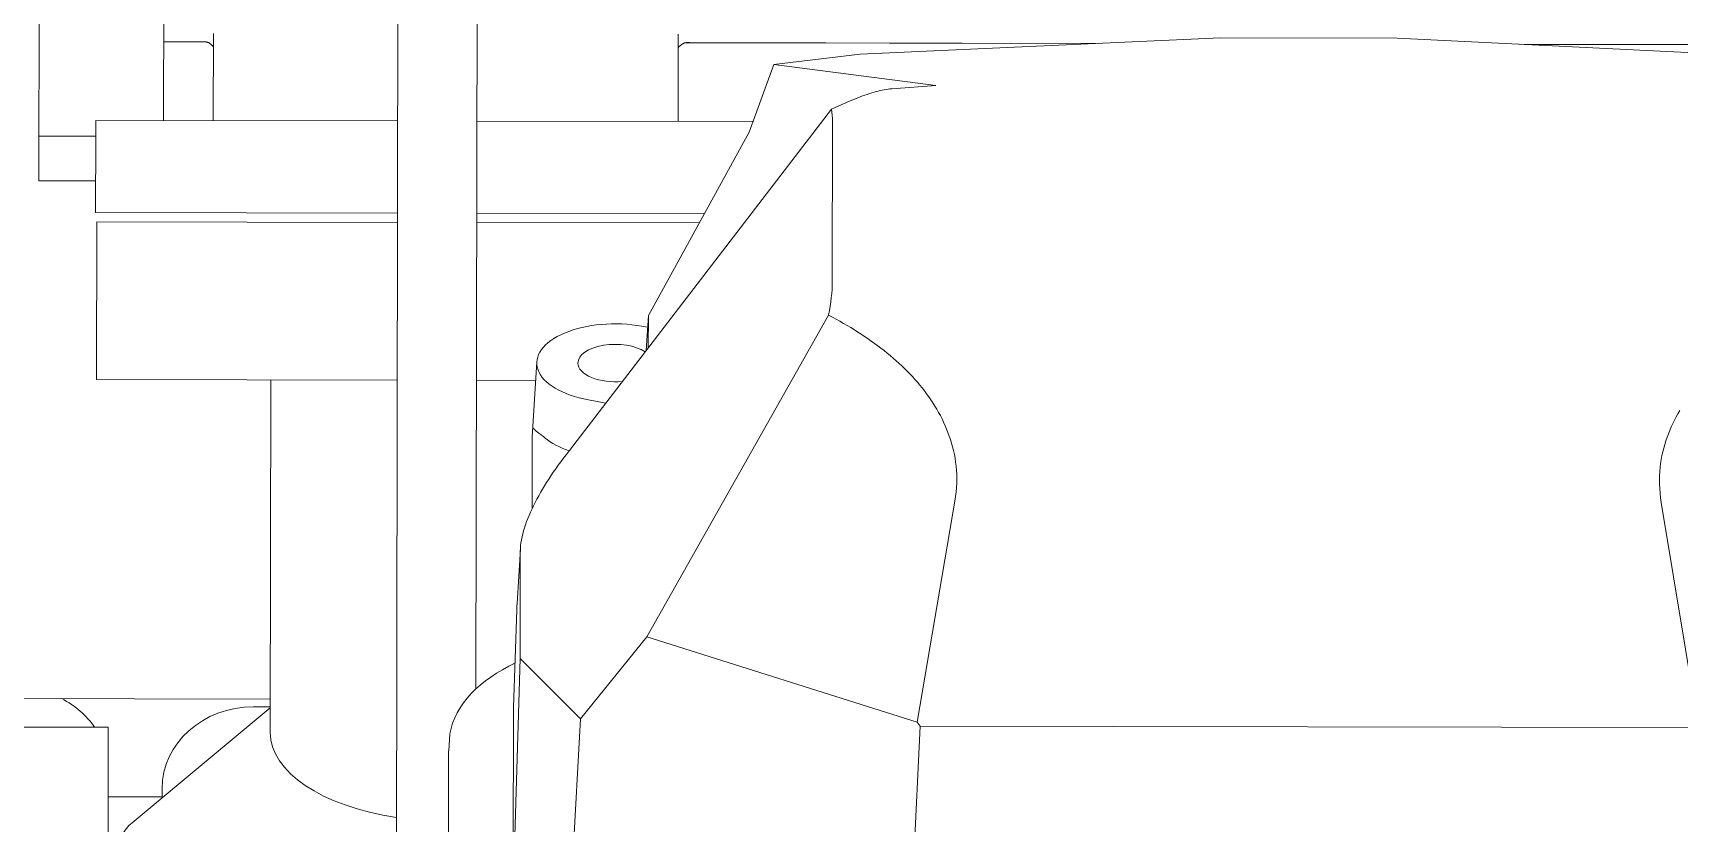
# Model space of a CAD drawing. Extents: x 766778 to 845620, y 133762 to 209800.
# Drawn here: x 785018.1 to 785216.4, y 191091 to 191186.2 of the extents above; entities that cross this region are included whole.
import ezdxf

# ---------------------------------------------------------------- set-up
doc = ezdxf.new("R2010")
doc.units = 0
doc.header["$MEASUREMENT"] = 0
doc.layers.get('0').update_dxf_attribs({"color": 1, "linetype": 'CONTINUOUS'})
doc.layers.add('LA-4748_SHOWN', color=2, linetype='CONTINUOUS', lineweight=53)

# ---------------------------------------------------------------- blocks, each defined once
blk = doc.blocks.new('ENGINE')
at = {"layer": 'LA-4748_SHOWN', "color": 252, "lineweight": 5}
for p, q in [((943970.33, 205864.73), (943970.55, 205906.76)), ((943985.37, 205871.94), (943985.55, 205906.68)), ((944012.92, 205744.1), (944013.73, 205896.45)), ((944022.76, 205803.31), (944023.25, 205896.4)), ((943990, 205881.39), (943985.42, 205881.42)), ((943990.63, 205881.37), (943985.42, 205881.39)), ((943990, 205881.39), (943990.02, 205881.39)), ((943990.02, 205881.39), (943990.03, 205881.39)), ((943990.03, 205881.39), (943990.04, 205881.39)), ((943990.04, 205881.39), (943990.06, 205881.39)), ((943990.06, 205881.39), (943990.07, 205881.39)), ((943990.07, 205881.39), (943990.08, 205881.39)), ((943990.08, 205881.39), (943990.09, 205881.39)), ((943990.09, 205881.39), (943990.1, 205881.39)), ((943990.1, 205881.39), (943990.11, 205881.39)), ((943990.11, 205881.39), (943990.12, 205881.39)), ((943990.12, 205881.39), (943990.13, 205881.4)), ((943990.13, 205881.4), (943990.14, 205881.4)), ((943990.14, 205881.4), (943990.16, 205881.4)), ((943990.16, 205881.4), (943990.17, 205881.4)), ((943990.17, 205881.4), (943990.19, 205881.4)), ((943990.19, 205881.4), (943990.22, 205881.4)), ((943990.22, 205881.4), (943990.24, 205881.4)), ((943990.24, 205881.4), (943990.27, 205881.4)), ((943990.27, 205881.4), (943990.29, 205881.4)), ((943990.29, 205881.4), (943990.32, 205881.4)), ((943990.32, 205881.4), (943990.34, 205881.4)), ((943990.34, 205881.4), (943990.37, 205881.4)), ((943990.37, 205881.4), (943990.4, 205881.4)), ((943990.4, 205881.4), (943990.43, 205881.4)), ((943990.45, 205881.4), (943990.43, 205881.4)), ((943990.47, 205881.4), (943990.45, 205881.4)), ((943990.5, 205881.39), (943990.47, 205881.4)), ((943990.53, 205881.39), (943990.5, 205881.39)), ((943990.56, 205881.38), (943990.53, 205881.39)), ((943990.6, 205881.37), (943990.56, 205881.38)), ((943990.64, 205881.36), (943990.6, 205881.37)), ((943990.68, 205881.35), (943990.64, 205881.36)), ((943990.72, 205881.33), (943990.68, 205881.35)), ((943990.76, 205881.32), (943990.72, 205881.33)), ((943990.81, 205881.3), (943990.76, 205881.32)), ((943990.85, 205881.27), (943990.81, 205881.3)), ((943990.9, 205881.25), (943990.85, 205881.27)), ((943990.95, 205881.22), (943990.9, 205881.25)), ((943991, 205881.18), (943990.95, 205881.22)), ((943991.04, 205881.15), (943991, 205881.18)), ((943991.09, 205881.11), (943991.04, 205881.15)), ((943991.14, 205881.07), (943991.09, 205881.11)), ((943991.19, 205881.03), (943991.14, 205881.07)), ((943991.23, 205880.98), (943991.19, 205881.03)), ((943991.28, 205880.93), (943991.23, 205880.98)), ((943991.33, 205880.87), (943991.28, 205880.93)), ((943991.37, 205880.82), (943991.33, 205880.87)), ((943991.37, 205871.91), (943991.42, 205882.41)), ((943991.41, 205880.76), (943991.37, 205880.82)), ((944047.37, 205871.62), (944047.42, 205882.11)), ((944047.69, 205880.77), (944047.64, 205880.73)), ((944047.74, 205880.81), (944047.69, 205880.77)), ((944047.78, 205880.85), (944047.74, 205880.81)), ((944047.83, 205880.88), (944047.78, 205880.85)), ((944047.88, 205880.92), (944047.83, 205880.88)), ((944047.93, 205880.95), (944047.88, 205880.92)), ((944047.98, 205880.97), (944047.93, 205880.95)), ((944048.02, 205880.99), (944047.98, 205880.97)), ((944048.07, 205881.01), (944048.02, 205880.99)), ((944048.11, 205881.03), (944048.07, 205881.01)), ((944048.15, 205881.05), (944048.11, 205881.03)), ((944048.19, 205881.06), (944048.15, 205881.05)), ((944048.23, 205881.07), (944048.19, 205881.06)), ((944097.48, 205880.8), (944048.2, 205881.06)), ((944048.27, 205881.08), (944048.23, 205881.07)), ((944048.3, 205881.08), (944048.27, 205881.08)), ((944048.33, 205881.09), (944048.3, 205881.08)), ((944048.36, 205881.09), (944048.33, 205881.09)), ((944048.38, 205881.09), (944048.36, 205881.09)), ((944048.41, 205881.09), (944048.38, 205881.09)), ((944048.41, 205881.09), (944048.44, 205881.09)), ((944048.44, 205881.09), (944048.47, 205881.09)), ((944048.47, 205881.09), (944048.49, 205881.09)), ((944048.49, 205881.09), (944048.52, 205881.09)), ((944048.52, 205881.09), (944048.55, 205881.09)), ((944048.55, 205881.09), (944048.58, 205881.09)), ((944048.58, 205881.09), (944048.61, 205881.09)), ((944048.61, 205881.09), (944048.63, 205881.09)), ((944048.63, 205881.09), (944048.65, 205881.09)), ((944048.65, 205881.09), (944048.67, 205881.09)), ((944048.67, 205881.09), (944048.69, 205881.09)), ((944048.69, 205881.09), (944048.7, 205881.09)), ((944048.7, 205881.09), (944048.71, 205881.09)), ((944048.71, 205881.09), (944048.72, 205881.09)), ((944048.72, 205881.09), (944048.73, 205881.09)), ((944048.73, 205881.09), (944048.74, 205881.09)), ((944048.74, 205881.09), (944048.75, 205881.09)), ((944048.75, 205881.09), (944048.76, 205881.09)), ((944048.76, 205881.09), (944048.77, 205881.09)), ((944048.77, 205881.09), (944048.78, 205881.09)), ((944048.78, 205881.09), (944048.79, 205881.09)), ((944048.79, 205881.09), (944048.8, 205881.09)), ((944048.8, 205881.09), (944048.82, 205881.09)), ((944048.82, 205881.09), (944048.83, 205881.09)), ((944098.03, 205880.83), (944048.83, 205881.09)), ((944069.33, 205879.63), (944112.76, 205881.44)), ((944112.76, 205881.44), (944134.06, 205881.33)), ((944134.06, 205881.33), (944177.47, 205879.06)), ((944047.45, 205880.52), (944047.41, 205880.46)), ((944047.5, 205880.58), (944047.45, 205880.52)), ((944047.54, 205880.63), (944047.5, 205880.58)), ((944047.59, 205880.68), (944047.54, 205880.63)), ((944047.64, 205880.73), (944047.59, 205880.68)), ((944058.92, 205878.44), (944069.33, 205879.63)), ((944223.64, 205880.17), (944148.78, 205880.56)), ((944223.64, 205880.14), (944149.33, 205880.53)), ((944055.92, 205870.3), (944058.92, 205878.44)), ((944078.44, 205875.83), (944058.92, 205878.44)), ((944070.18, 205874.79), (944070.45, 205874.88)), ((944070.45, 205874.88), (944070.72, 205874.96)), ((944070.72, 205874.96), (944070.99, 205875.04)), ((944070.99, 205875.04), (944071.25, 205875.11)), ((944071.25, 205875.11), (944071.5, 205875.17)), ((944071.5, 205875.17), (944071.75, 205875.23)), ((944071.75, 205875.23), (944071.99, 205875.28)), ((944071.99, 205875.28), (944072.23, 205875.33)), ((944072.23, 205875.33), (944072.46, 205875.37)), ((944072.46, 205875.37), (944072.69, 205875.4)), ((944072.69, 205875.4), (944072.91, 205875.43)), ((944072.91, 205875.43), (944073.13, 205875.45)), ((944078.44, 205875.83), (944073.13, 205875.45)), ((944065.88, 205873.01), (944033.74, 205831.51)), ((944065.88, 205873.01), (944066.21, 205873.16)), ((944066.21, 205873.16), (944066.54, 205873.32)), ((944066.54, 205873.32), (944066.87, 205873.47)), ((944066.87, 205873.47), (944067.19, 205873.61)), ((944067.19, 205873.61), (944067.51, 205873.75)), ((944067.51, 205873.75), (944067.82, 205873.89)), ((944067.82, 205873.89), (944068.13, 205874.02)), ((944068.13, 205874.02), (944068.44, 205874.14)), ((944068.44, 205874.14), (944068.74, 205874.26)), ((944068.74, 205874.26), (944069.03, 205874.38)), ((944069.03, 205874.38), (944069.33, 205874.49)), ((944069.33, 205874.49), (944069.62, 205874.6)), ((944069.62, 205874.6), (944069.9, 205874.7)), ((944069.9, 205874.7), (944070.18, 205874.79)), ((943977.24, 205871.98), (943977.2, 205870.06)), ((943977.24, 205871.98), (944013.6, 205871.79)), ((944023.12, 205871.74), (944056.39, 205871.57)), ((944065.88, 205852.18), (944065.98, 205871.48)), ((943970.36, 205870.1), (943977.2, 205870.06)), ((943977.15, 205860.87), (943977.2, 205870.06)), ((944055.92, 205870.3), (944043.71, 205848.25)), ((943970.33, 205864.73), (943977.17, 205864.7)), ((943977.15, 205860.87), (944013.54, 205860.68)), ((943977.2, 205840.75), (943977.3, 205859.75)), ((943977.3, 205859.75), (944013.53, 205859.56)), ((944023.05, 205859.51), (944049.87, 205859.37)), ((944023.06, 205860.63), (944050.48, 205860.49)), ((944043.4, 205809.56), (944065.42, 205848.21)), ((944043.43, 205844.02), (944043.71, 205848.25)), ((944043.69, 205844.36), (944043.71, 205848.25)), ((944065.88, 205847.96), (944065.42, 205848.21)), ((944066.34, 205847.72), (944065.88, 205847.96)), ((944066.79, 205847.47), (944066.34, 205847.72)), ((944067.23, 205847.21), (944066.79, 205847.47)), ((944067.66, 205846.96), (944067.23, 205847.21)), ((944043.62, 205846.83), (944042.92, 205846.95)), ((944068.1, 205846.7), (944067.66, 205846.96)), ((944068.52, 205846.43), (944068.1, 205846.7)), ((944068.94, 205846.16), (944068.52, 205846.43)), ((944069.36, 205845.89), (944068.94, 205846.16)), ((944069.76, 205845.62), (944069.36, 205845.89)), ((944070.17, 205845.34), (944069.76, 205845.62)), ((944070.56, 205845.06), (944070.17, 205845.34)), ((944070.96, 205844.78), (944070.56, 205845.06)), ((944071.34, 205844.49), (944070.96, 205844.78)), ((944071.72, 205844.2), (944071.34, 205844.49)), ((944072.09, 205843.91), (944071.72, 205844.2)), ((944072.46, 205843.61), (944072.09, 205843.91)), ((944072.82, 205843.31), (944072.46, 205843.61)), ((944073.18, 205843.01), (944072.82, 205843.31)), ((944030.26, 205842.72), (944029.66, 205833.64)), ((944073.53, 205842.7), (944073.18, 205843.01)), ((944073.87, 205842.39), (944073.53, 205842.7)), ((944074.21, 205842.07), (944073.87, 205842.39)), ((944074.54, 205841.75), (944074.21, 205842.07)), ((944074.86, 205841.43), (944074.54, 205841.75)), ((944075.18, 205841.1), (944074.86, 205841.43)), ((944075.49, 205840.77), (944075.18, 205841.1)), ((943977.2, 205840.75), (944013.43, 205840.56)), ((943997.98, 205798.19), (943998.2, 205840.64)), ((944022.95, 205840.51), (944030.11, 205840.47)), ((944075.79, 205840.43), (944075.49, 205840.77)), ((944076.09, 205840.09), (944075.79, 205840.43)), ((944076.38, 205839.75), (944076.09, 205840.09)), ((944076.66, 205839.4), (944076.38, 205839.75)), ((944076.93, 205839.05), (944076.66, 205839.4)), ((944036.48, 205838.1), (944038.54, 205837.72)), ((944077.2, 205838.69), (944076.93, 205839.05)), ((944077.46, 205838.33), (944077.2, 205838.69)), ((944077.71, 205837.96), (944077.46, 205838.33)), ((944077.95, 205837.59), (944077.71, 205837.96)), ((944078.19, 205837.22), (944077.95, 205837.59)), ((944078.42, 205836.83), (944078.19, 205837.22)), ((944078.64, 205836.45), (944078.42, 205836.83)), ((944078.85, 205836.06), (944078.64, 205836.45)), ((944079.05, 205835.66), (944078.85, 205836.06)), ((944079.24, 205835.26), (944079.05, 205835.66)), ((944079.42, 205834.85), (944079.24, 205835.26)), ((944167.28, 205835.2), (944167.09, 205834.8)), ((944167.49, 205835.59), (944167.28, 205835.2)), ((944167.7, 205835.98), (944167.49, 205835.59)), ((944167.93, 205836.36), (944167.7, 205835.98)), ((944029.66, 205833.49), (944029.61, 205824.99)), ((944029.75, 205834.85), (944029.75, 205834.82)), ((944029.75, 205834.82), (944029.76, 205834.78)), ((944029.76, 205834.78), (944029.78, 205834.74)), ((944029.78, 205834.74), (944029.8, 205834.71)), ((944029.8, 205834.71), (944029.83, 205834.67)), ((944029.83, 205834.67), (944029.86, 205834.63)), ((944029.86, 205834.63), (944029.89, 205834.59)), ((944029.89, 205834.59), (944029.93, 205834.55)), ((944029.93, 205834.55), (944029.98, 205834.51)), ((944029.98, 205834.51), (944030.03, 205834.46)), ((944030.03, 205834.46), (944030.08, 205834.42)), ((944030.08, 205834.42), (944030.14, 205834.37)), ((944030.14, 205834.37), (944030.2, 205834.32)), ((944030.2, 205834.32), (944030.27, 205834.26)), ((944030.27, 205834.26), (944030.35, 205834.21)), ((944030.35, 205834.21), (944030.43, 205834.15)), ((944030.43, 205834.15), (944030.51, 205834.09)), ((944030.51, 205834.09), (944030.6, 205834.02)), ((944030.6, 205834.02), (944030.69, 205833.95)), ((944030.69, 205833.95), (944030.79, 205833.88)), ((944030.79, 205833.88), (944030.9, 205833.8)), ((944030.9, 205833.8), (944031.01, 205833.71)), ((944031.01, 205833.71), (944031.12, 205833.62)), ((944031.12, 205833.62), (944031.24, 205833.53)), ((944079.59, 205834.44), (944079.42, 205834.85)), ((944079.76, 205834.02), (944079.59, 205834.44)), ((944079.91, 205833.6), (944079.76, 205834.02)), ((944080.06, 205833.17), (944079.91, 205833.6)), ((944080.19, 205832.73), (944080.06, 205833.17)), ((944166.4, 205833.15), (944166.25, 205832.72)), ((944166.56, 205833.57), (944166.4, 205833.15)), ((944166.72, 205833.98), (944166.56, 205833.57)), ((944166.9, 205834.39), (944166.72, 205833.98)), ((944167.09, 205834.8), (944166.9, 205834.39)), ((944033.74, 205831.51), (944033.41, 205831.08)), ((944080.31, 205832.29), (944080.19, 205832.73)), ((944080.42, 205831.84), (944080.31, 205832.29)), ((944080.52, 205831.39), (944080.42, 205831.84)), ((944080.6, 205830.92), (944080.52, 205831.39)), ((944165.87, 205831.39), (944165.77, 205830.94)), ((944165.98, 205831.84), (944165.87, 205831.39)), ((944166.11, 205832.28), (944165.98, 205831.84)), ((944166.25, 205832.72), (944166.11, 205832.28)), ((944032.19, 205829.4), (944031.91, 205828.99)), ((944032.48, 205829.82), (944032.19, 205829.4)), ((944032.78, 205830.24), (944032.48, 205829.82)), ((944033.09, 205830.66), (944032.78, 205830.24)), ((944033.41, 205831.08), (944033.09, 205830.66)), ((944080.67, 205830.45), (944080.6, 205830.92)), ((944080.73, 205829.97), (944080.67, 205830.45)), ((944080.77, 205829.48), (944080.73, 205829.97)), ((944080.79, 205828.97), (944080.77, 205829.48)), ((944165.54, 205829.52), (944165.5, 205829.03)), ((944165.6, 205830), (944165.54, 205829.52)), ((944165.68, 205830.47), (944165.6, 205830)), ((944165.77, 205830.94), (944165.68, 205830.47)), ((944030.88, 205827.36), (944030.64, 205826.96)), ((944031.12, 205827.76), (944030.88, 205827.36)), ((944031.38, 205828.17), (944031.12, 205827.76)), ((944031.64, 205828.58), (944031.38, 205828.17)), ((944031.91, 205828.99), (944031.64, 205828.58)), ((944080.71, 205826.87), (944080.76, 205827.41)), ((944080.76, 205827.41), (944080.79, 205827.94)), ((944080.8, 205828.46), (944080.79, 205828.97)), ((944080.79, 205827.94), (944080.8, 205828.46)), ((944165.47, 205828.53), (944165.45, 205828.02)), ((944165.45, 205828.02), (944165.46, 205827.5)), ((944165.46, 205827.5), (944165.48, 205826.97)), ((944165.5, 205829.03), (944165.47, 205828.53)), ((944029.8, 205825.38), (944029.61, 205824.99)), ((944030, 205825.77), (944029.8, 205825.38)), ((944030.2, 205826.16), (944030, 205825.77)), ((944030.42, 205826.56), (944030.2, 205826.16)), ((944030.64, 205826.96), (944030.42, 205826.56)), ((944075.94, 205799.16), (944080.56, 205825.75)), ((944080.56, 205825.75), (944080.65, 205826.31)), ((944080.65, 205826.31), (944080.71, 205826.87)), ((944165.48, 205826.97), (944165.53, 205826.42)), ((944165.53, 205826.42), (944165.59, 205825.87)), ((944165.59, 205825.87), (944165.67, 205825.3)), ((944165.67, 205825.3), (944170, 205798.67)), ((944028.96, 205823.47), (944028.82, 205823.09)), ((944029.11, 205823.84), (944028.96, 205823.47)), ((944029.26, 205824.22), (944029.11, 205823.84)), ((944029.43, 205824.6), (944029.26, 205824.22)), ((944029.61, 205824.99), (944029.43, 205824.6)), ((944028.32, 205821.28), (944028.26, 205820.93)), ((944028.4, 205821.63), (944028.32, 205821.28)), ((944028.48, 205821.99), (944028.4, 205821.63)), ((944028.59, 205822.36), (944028.48, 205821.99)), ((944028.7, 205822.72), (944028.59, 205822.36)), ((944028.82, 205823.09), (944028.7, 205822.72)), ((944028.19, 205820.21), (944027.78, 205813.62)), ((944028.18, 205819.9), (944028.11, 205806.98)), ((944028.19, 205820.23), (944028.18, 205819.9)), ((944028.22, 205820.58), (944028.19, 205820.23)), ((944028.26, 205820.93), (944028.22, 205820.58)), ((944027.76, 205813.43), (944027.77, 205813.46)), ((944027.76, 205813.37), (944027.76, 205813.43)), ((944027.76, 205813.33), (944027.76, 205813.37)), ((944027.76, 205813.3), (944027.76, 205813.33)), ((944027.77, 205813.59), (944027.77, 205813.62)), ((944027.77, 205813.56), (944027.77, 205813.59)), ((944027.77, 205813.53), (944027.77, 205813.56)), ((944027.77, 205813.5), (944027.77, 205813.53)), ((944027.77, 205813.46), (944027.77, 205813.5)), ((944027.31, 205801.11), (944027.74, 205812.84)), ((944027.74, 205813.04), (944027.75, 205813.07)), ((944027.74, 205813.01), (944027.74, 205813.04)), ((944027.74, 205812.97), (944027.74, 205813.01)), ((944027.74, 205812.94), (944027.74, 205812.97)), ((944027.74, 205812.84), (944027.74, 205812.94)), ((944027.75, 205813.24), (944027.76, 205813.3)), ((944027.75, 205813.14), (944027.75, 205813.24)), ((944027.75, 205813.11), (944027.75, 205813.14)), ((944027.75, 205813.07), (944027.75, 205813.11)), ((944043.4, 205809.56), (944035.36, 205799.7)), ((944075.94, 205799.16), (944043.4, 205809.56)), ((944026, 205805.64), (944025.27, 205805.21)), ((944026.76, 205806.05), (944026, 205805.64)), ((944027.15, 205806.26), (944026.76, 205806.05)), ((944027.5, 205806.48), (944027.15, 205806.26)), ((944027.19, 205779.24), (944028.11, 205806.98)), ((944035.36, 205799.7), (944028.11, 205806.98)), ((944023.31, 205803.8), (944022.73, 205803.29)), ((944023.93, 205804.29), (944023.31, 205803.8)), ((944024.58, 205804.76), (944023.93, 205804.29)), ((944025.27, 205805.21), (944024.58, 205804.76)), ((943962.75, 205802.4), (943998, 205802.2)), ((944021.26, 205801.66), (944020.86, 205801.07)), ((944021.71, 205802.22), (944021.26, 205801.66)), ((944022.2, 205802.77), (944021.71, 205802.22)), ((944022.73, 205803.29), (944022.2, 205802.77)), ((943981.3, 205787.37), (943997.99, 205801.16)), ((943997.99, 205801.27), (943995.97, 205801.28)), ((944020.21, 205799.86), (944019.96, 205799.23)), ((944020.51, 205800.48), (944020.21, 205799.86)), ((944020.86, 205801.07), (944020.51, 205800.48)), ((944027.31, 205801.11), (944027.19, 205779.24)), ((944033.64, 205770.42), (944035.36, 205799.7)), ((943962.73, 205798.95), (943978.47, 205798.87)), ((943978.25, 205757.52), (943978.47, 205798.87)), ((944019.63, 205797.93), (944019.56, 205797.27)), ((944019.77, 205798.59), (944019.63, 205797.93)), ((944019.96, 205799.23), (944019.77, 205798.59)), ((944073.78, 205749.58), (944076.27, 205798.68)), ((944075.94, 205799.16), (944076.27, 205798.68)), ((944076.27, 205798.68), (944169.67, 205798.19)), ((944019.46, 205795.54), (944019.36, 205776.54)), ((944019.56, 205797.27), (944019.47, 205795.91)), ((943984.92, 205790.48), (943978.43, 205790.51)), ((943984.92, 205791.45), (943984.92, 205790.36))]:
    blk.add_line(p, q, dxfattribs=at)
for centre, major_axis, ratio, start_param, end_param in [((944019.42, 205881.27), (30, -0.16), 0.002908, 3.401779, 3.404534), ((944019.42, 205881.27), (30, -0.16), 0.002908, 6.020244, 6.022999), ((944052.87, 205852.04), (11.75, 23.2), 0.25, 5.819546, 5.949709), ((944052.74, 205832.69), (11.78, 23.26), 0.25, 5.561311, 5.819597), ((944039.7, 205842.53), (-9.45, 0.05), 0.5, 4.367234, 7.508827), ((944039.7, 205842.53), (-4.5, 0.02), 0.5, 3.787484, 6.283185), ((944039.7, 205842.53), (-4.5, 0.02), 0.5, 0, 1.763993), ((944039.65, 205833.43), (-10, 0.05), 0.5, 6.252923, 6.283188), ((944039.67, 205836.03), (-9.84, 0.05), 0.5, 0.544574, 0.973157), ((943967.45, 205793.78), (-10.99, 0.5), 0.898671, 3.732992, 4.238551), ((943995.92, 205791.39), (-11, 0.06), 0.898794, 4.712389, 6.283185), ((944018.98, 205798.08), (-21, 0.11), 0.505559, 0, 1.292454), ((944043.95, 205795.41), (-24.5, 0.13), 0.5, 6.252923, 6.283185), ((943989.41, 205784.84), (-9.5, 0.05), 0.505559, 5.738497, 8.29163)]:
    blk.add_ellipse(centre, major_axis=major_axis, ratio=ratio, start_param=start_param, end_param=end_param, dxfattribs=at)

msp = doc.modelspace()

# ---------------------------------------------------------------- block references
at = {"color": 7, "linetype": 'Continuous', "rotation": 0.1984573570547499}
msp.add_blockref('ENGINE', (-158232.80366, -17964.77499), dxfattribs=at)

doc.saveas('drawing.dxf')
